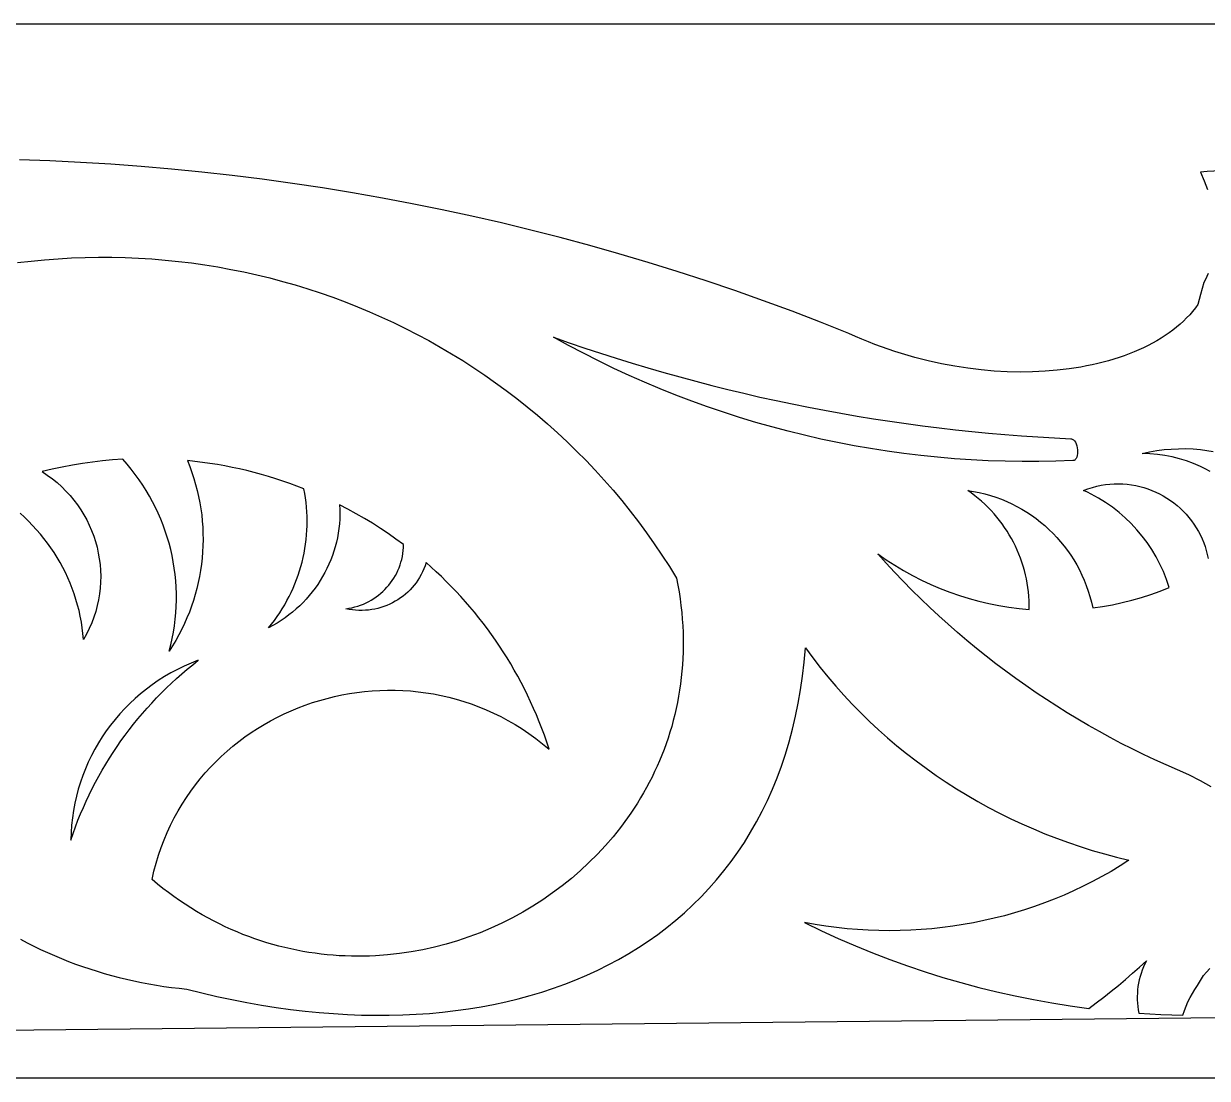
# Model space of a CAD drawing. Extents: x -444 to 493, y 179 to 249.
# Drawn here: x 180.4 to 259, y 178.8 to 248.8 of the extents above; entities that cross this region are included whole.
import ezdxf

# ---------------------------------------------------------------- set-up
doc = ezdxf.new("R2010")
doc.units = 0
doc.layers.add('LAYER_1', color=18, linetype='CONTINUOUS')

msp = doc.modelspace()

# ---------------------------------------------------------------- linework, layer by layer
at = {"layer": 'LAYER_1'}
for points in [[(24.453, 248.777), (92.957, 248.777), (112.09, 248.777), (258.539, 248.777), (327.044, 248.777)], [(259.057, 232.194), (258.968, 231.99), (258.871, 231.789), (258.767, 231.591), (258.539, 230.794), (258.375, 230.142), (258.203, 229.909), (258.019, 229.681), (257.825, 229.46), (257.621, 229.244), (257.407, 229.034), (257.183, 228.83), (256.949, 228.632), (256.706, 228.44), (256.454, 228.254), (256.194, 228.074), (255.924, 227.901), (255.646, 227.733), (255.36, 227.572), (255.065, 227.417), (254.763, 227.268), (254.453, 227.126), (254.136, 226.99), (253.811, 226.86), (253.48, 226.737), (253.142, 226.62), (252.797, 226.51), (252.446, 226.406), (252.088, 226.309), (251.725, 226.218), (251.356, 226.134), (250.982, 226.057), (250.602, 225.986), (249.828, 225.865), (249.035, 225.772), (248.225, 225.706), (247.399, 225.668), (246.561, 225.657), (245.71, 225.676), (244.85, 225.723), (243.981, 225.799), (243.106, 225.905), (242.225, 226.04), (241.342, 226.205), (240.456, 226.4), (240.014, 226.509), (239.571, 226.625), (239.13, 226.75), (238.688, 226.882), (238.248, 227.021), (237.809, 227.169), (237.371, 227.324), (236.934, 227.488), (236.5, 227.659), (236.067, 227.838), (235.637, 228.025), (235.208, 228.22), (233.327, 228.966), (231.438, 229.688), (229.54, 230.385), (227.634, 231.058), (225.72, 231.706), (223.799, 232.33), (221.871, 232.929), (219.935, 233.503), (217.993, 234.053), (216.045, 234.578), (214.09, 235.078), (212.129, 235.553), (210.162, 236.003), (208.19, 236.429), (206.213, 236.829), (204.231, 237.204), (202.243, 237.555), (200.252, 237.88), (198.256, 238.18), (196.256, 238.455), (194.252, 238.704), (192.245, 238.928), (190.235, 239.127), (188.221, 239.301), (186.205, 239.449), (184.186, 239.571), (182.165, 239.668), (180.142, 239.74)], [(180.015, 232.919), (180.911, 233.025), (181.807, 233.111), (182.703, 233.18), (183.597, 233.231), (184.491, 233.264), (185.383, 233.279), (186.273, 233.276), (187.162, 233.256), (188.049, 233.218), (188.934, 233.163), (189.816, 233.091), (190.695, 233.001), (191.571, 232.894), (192.444, 232.77), (193.314, 232.63), (194.179, 232.472), (195.041, 232.298), (195.898, 232.107), (196.751, 231.899), (197.598, 231.675), (198.441, 231.435), (199.279, 231.178), (200.111, 230.906), (200.937, 230.617), (201.757, 230.313), (202.571, 229.992), (203.378, 229.656), (204.178, 229.304), (204.971, 228.937), (205.757, 228.554), (206.535, 228.156), (207.306, 227.743), (208.068, 227.314), (208.822, 226.871), (209.568, 226.412), (210.304, 225.939), (211.032, 225.451), (211.75, 224.948), (212.459, 224.431), (213.157, 223.899), (213.846, 223.353), (214.524, 222.792), (215.192, 222.218), (215.849, 221.629), (216.494, 221.027), (217.129, 220.411), (217.751, 219.78), (218.362, 219.137), (218.961, 218.479), (219.547, 217.808), (220.121, 217.124), (220.681, 216.427), (221.229, 215.716), (221.763, 214.993), (222.284, 214.256), (222.791, 213.507), (223.283, 212.744), (223.761, 211.969), (223.849, 211.512), (223.927, 211.056), (223.994, 210.603), (224.052, 210.152), (224.101, 209.704), (224.14, 209.259), (224.169, 208.816), (224.189, 208.376), (224.2, 207.939), (224.202, 207.504), (224.194, 207.073), (224.178, 206.644), (224.153, 206.219), (224.119, 205.796), (224.077, 205.376), (224.026, 204.96), (223.966, 204.547), (223.898, 204.137), (223.822, 203.731), (223.738, 203.328), (223.646, 202.928), (223.546, 202.532), (223.438, 202.139), (223.323, 201.75), (223.2, 201.365), (223.069, 200.983), (222.931, 200.605), (222.785, 200.231), (222.633, 199.861), (222.473, 199.495), (222.306, 199.133), (222.133, 198.775), (221.953, 198.421), (221.765, 198.071), (221.572, 197.726), (221.372, 197.385), (221.165, 197.048), (220.952, 196.715), (220.734, 196.387), (220.508, 196.064), (220.041, 195.431), (219.55, 194.816), (219.037, 194.221), (218.502, 193.646), (217.947, 193.091), (217.372, 192.556), (216.778, 192.042), (216.166, 191.55), (215.536, 191.08), (214.89, 190.632), (214.228, 190.207), (213.552, 189.805), (212.861, 189.427), (212.157, 189.073), (211.441, 188.744), (210.713, 188.44), (209.974, 188.162), (209.226, 187.91), (208.468, 187.684), (207.702, 187.485), (206.928, 187.313), (206.147, 187.169), (205.361, 187.054), (204.57, 186.967), (203.774, 186.91), (203.375, 186.892), (202.975, 186.882), (202.574, 186.879), (202.173, 186.884), (201.772, 186.897), (201.37, 186.917), (200.968, 186.945), (200.566, 186.981), (200.163, 187.024), (199.761, 187.076), (199.359, 187.136), (198.957, 187.203), (198.556, 187.279), (198.155, 187.363), (197.754, 187.455), (197.354, 187.555), (196.956, 187.664), (196.557, 187.781), (196.16, 187.906), (195.764, 188.04), (195.37, 188.183), (194.976, 188.334), (194.584, 188.493), (194.193, 188.662), (193.804, 188.839), (193.417, 189.025), (193.031, 189.22), (192.648, 189.424), (192.266, 189.637), (191.887, 189.859), (191.509, 190.09), (191.134, 190.33), (190.762, 190.58), (190.392, 190.838), (190.024, 191.106), (189.66, 191.384), (189.298, 191.671), (188.939, 191.967), (189.066, 192.516), (189.21, 193.055), (189.372, 193.583), (189.549, 194.1), (189.743, 194.607), (189.952, 195.102), (190.177, 195.587), (190.416, 196.06), (190.67, 196.522), (190.938, 196.972), (191.22, 197.411), (191.515, 197.838), (191.823, 198.253), (192.143, 198.656), (192.475, 199.047), (192.819, 199.426), (193.175, 199.793), (193.541, 200.146), (193.918, 200.487), (194.304, 200.816), (194.701, 201.131), (195.107, 201.434), (195.521, 201.723), (195.945, 201.999), (196.376, 202.261), (196.815, 202.51), (197.261, 202.745), (197.715, 202.967), (198.174, 203.174), (198.64, 203.367), (199.112, 203.546), (199.589, 203.711), (200.071, 203.861), (200.557, 203.997), (201.048, 204.118), (201.543, 204.224), (202.04, 204.315), (202.541, 204.39), (203.044, 204.451), (203.55, 204.496), (204.057, 204.526), (204.565, 204.54), (205.075, 204.538), (205.585, 204.52), (206.095, 204.487), (206.605, 204.437), (207.115, 204.371), (207.623, 204.288), (208.13, 204.189), (208.635, 204.073), (209.138, 203.94), (209.639, 203.79), (210.136, 203.623), (210.63, 203.439), (211.12, 203.238), (211.606, 203.019), (212.088, 202.783), (212.564, 202.528), (213.036, 202.256), (213.501, 201.966), (213.96, 201.658), (214.413, 201.332), (214.858, 200.987), (215.297, 200.623), (215.144, 201.086), (214.984, 201.545), (214.817, 201.999), (214.642, 202.449), (214.46, 202.893), (214.271, 203.334), (214.075, 203.769), (213.872, 204.2), (213.661, 204.626), (213.445, 205.047), (213.221, 205.464), (212.991, 205.875), (212.754, 206.282), (212.511, 206.683), (212.261, 207.08), (212.005, 207.471), (211.743, 207.857), (211.475, 208.238), (211.2, 208.614), (210.92, 208.985), (210.634, 209.35), (210.343, 209.71), (210.045, 210.065), (209.743, 210.414), (209.434, 210.758), (209.12, 211.096), (208.801, 211.428), (208.477, 211.755), (208.148, 212.077), (207.813, 212.393), (207.474, 212.703), (207.13, 213.007), (207.062, 212.799), (206.985, 212.597), (206.899, 212.4), (206.804, 212.21), (206.701, 212.025), (206.589, 211.846), (206.469, 211.674), (206.342, 211.508), (206.208, 211.349), (206.066, 211.197), (205.918, 211.052), (205.763, 210.914), (205.603, 210.784), (205.436, 210.661), (205.264, 210.545), (205.087, 210.438), (204.905, 210.339), (204.719, 210.248), (204.528, 210.166), (204.334, 210.092), (204.136, 210.027), (203.934, 209.971), (203.73, 209.924), (203.522, 209.887), (203.313, 209.859), (203.101, 209.841), (202.888, 209.832), (202.673, 209.834), (202.457, 209.846), (202.24, 209.868), (202.023, 209.901), (201.805, 209.945), (202.009, 209.976), (202.208, 210.015), (202.405, 210.064), (202.597, 210.12), (202.785, 210.185), (202.97, 210.258), (203.149, 210.338), (203.324, 210.426), (203.495, 210.521), (203.66, 210.623), (203.82, 210.732), (203.975, 210.848), (204.124, 210.97), (204.268, 211.098), (204.405, 211.232), (204.536, 211.371), (204.661, 211.516), (204.779, 211.667), (204.891, 211.822), (204.996, 211.983), (205.093, 212.148), (205.183, 212.317), (205.266, 212.49), (205.341, 212.668), (205.408, 212.849), (205.467, 213.033), (205.517, 213.221), (205.559, 213.412), (205.592, 213.606), (205.617, 213.802), (205.632, 214.001), (205.638, 214.202), (205.134, 214.573), (204.622, 214.932), (204.102, 215.28), (203.574, 215.617), (203.039, 215.941), (202.497, 216.254), (201.948, 216.555), (201.393, 216.844), (201.406, 216.526), (201.408, 216.211), (201.397, 215.896), (201.376, 215.584), (201.342, 215.274), (201.298, 214.966), (201.243, 214.661), (201.176, 214.359), (201.099, 214.06), (201.011, 213.765), (200.912, 213.473), (200.804, 213.185), (200.684, 212.902), (200.555, 212.623), (200.416, 212.349), (200.267, 212.08), (200.109, 211.817), (199.941, 211.558), (199.764, 211.306), (199.577, 211.06), (199.382, 210.82), (199.178, 210.587), (198.965, 210.361), (198.743, 210.142), (198.513, 209.93), (198.274, 209.727), (198.028, 209.531), (197.774, 209.343), (197.511, 209.164), (197.241, 208.993), (196.964, 208.832), (196.679, 208.679), (196.876, 208.924), (197.066, 209.173), (197.248, 209.427), (197.422, 209.684), (197.589, 209.946), (197.748, 210.211), (197.899, 210.481), (198.042, 210.753), (198.178, 211.029), (198.305, 211.308), (198.424, 211.591), (198.536, 211.876), (198.639, 212.163), (198.735, 212.453), (198.822, 212.746), (198.901, 213.041), (198.972, 213.337), (199.035, 213.636), (199.089, 213.936), (199.135, 214.237), (199.172, 214.54), (199.202, 214.844), (199.222, 215.149), (199.235, 215.455), (199.238, 215.761), (199.234, 216.068), (199.22, 216.375), (199.198, 216.682), (199.167, 216.989), (199.128, 217.296), (199.079, 217.603), (199.022, 217.909), (198.56, 218.087), (198.094, 218.258), (197.625, 218.42), (197.153, 218.575), (196.678, 218.721), (196.2, 218.859), (195.719, 218.988), (195.236, 219.11), (194.75, 219.223), (194.262, 219.327), (193.772, 219.424), (193.279, 219.511), (192.784, 219.59), (192.287, 219.66), (191.789, 219.722), (191.289, 219.775), (191.445, 219.384), (191.588, 218.99), (191.719, 218.593), (191.836, 218.194), (191.942, 217.792), (192.034, 217.389), (192.114, 216.983), (192.181, 216.577), (192.236, 216.169), (192.278, 215.76), (192.307, 215.351), (192.324, 214.941), (192.329, 214.532), (192.321, 214.122), (192.3, 213.714), (192.268, 213.306), (192.222, 212.899), (192.165, 212.494), (192.095, 212.09), (192.012, 211.688), (191.918, 211.289), (191.811, 210.892), (191.692, 210.498), (191.56, 210.107), (191.417, 209.719), (191.261, 209.335), (191.093, 208.955), (190.913, 208.579), (190.721, 208.208), (190.517, 207.841), (190.301, 207.48), (190.072, 207.123), (190.181, 207.545), (190.276, 207.968), (190.357, 208.393), (190.424, 208.818), (190.478, 209.244), (190.518, 209.67), (190.544, 210.097), (190.556, 210.522), (190.555, 210.948), (190.541, 211.372), (190.514, 211.795), (190.473, 212.216), (190.419, 212.636), (190.352, 213.054), (190.272, 213.469), (190.179, 213.881), (190.073, 214.29), (189.954, 214.697), (189.823, 215.099), (189.679, 215.497), (189.522, 215.892), (189.353, 216.281), (189.172, 216.666), (188.978, 217.046), (188.772, 217.42), (188.554, 217.789), (188.324, 218.151), (188.082, 218.508), (187.827, 218.857), (187.561, 219.2), (187.283, 219.535), (186.994, 219.863), (186.326, 219.818), (185.658, 219.757), (184.989, 219.68), (184.32, 219.587), (183.65, 219.478), (182.98, 219.352), (182.311, 219.209), (181.642, 219.05), (181.99, 218.818), (182.323, 218.573), (182.641, 218.314), (182.943, 218.042), (183.229, 217.758), (183.499, 217.463), (183.753, 217.157), (183.991, 216.841), (184.213, 216.515), (184.418, 216.18), (184.606, 215.837), (184.778, 215.487), (184.932, 215.13), (185.069, 214.766), (185.189, 214.397), (185.291, 214.023), (185.375, 213.644), (185.441, 213.262), (185.489, 212.877), (185.519, 212.49), (185.531, 212.101), (185.524, 211.711), (185.498, 211.321), (185.453, 210.931), (185.389, 210.542), (185.306, 210.155), (185.203, 209.77), (185.08, 209.388), (184.938, 209.009), (184.776, 208.635), (184.593, 208.265), (184.391, 207.901), (184.355, 208.291), (184.308, 208.678), (184.248, 209.062), (184.176, 209.442), (184.093, 209.82), (183.997, 210.193), (183.891, 210.563), (183.773, 210.928), (183.644, 211.289), (183.503, 211.645), (183.352, 211.997), (183.19, 212.343), (183.018, 212.684), (182.835, 213.02), (182.642, 213.35), (182.438, 213.673), (182.225, 213.991), (182.002, 214.302), (181.769, 214.606), (181.527, 214.903), (181.275, 215.193), (181.014, 215.476), (180.744, 215.751), (180.465, 216.019), (180.177, 216.278)], [(259.179, 219.055), (258.863, 219.226), (258.539, 219.384), (258.086, 219.581), (257.623, 219.753), (257.151, 219.901), (256.669, 220.023), (256.179, 220.12), (255.682, 220.191), (255.179, 220.234), (254.671, 220.25), (255.153, 220.356), (255.636, 220.441), (256.121, 220.504), (256.606, 220.547), (257.091, 220.569), (257.575, 220.57), (258.057, 220.55), (258.539, 220.511), (258.964, 220.458), (259.386, 220.39)], [(259.254, 198.132), (258.539, 198.512), (257.771, 198.93), (257.009, 199.25), (256.253, 199.581), (255.502, 199.922), (254.756, 200.275), (254.016, 200.638), (253.282, 201.011), (252.554, 201.395), (251.832, 201.79), (251.115, 202.195), (250.405, 202.61), (249.701, 203.036), (249.004, 203.472), (248.313, 203.918), (247.629, 204.373), (246.951, 204.839), (246.28, 205.315), (245.616, 205.8), (244.959, 206.296), (244.31, 206.801), (243.667, 207.315), (243.032, 207.839), (242.405, 208.372), (241.785, 208.915), (241.173, 209.467), (240.569, 210.028), (239.972, 210.599), (239.384, 211.178), (238.804, 211.767), (238.232, 212.364), (237.668, 212.97), (237.113, 213.585), (237.674, 213.196), (238.246, 212.827), (238.83, 212.478), (239.424, 212.15), (240.029, 211.843), (240.642, 211.556), (241.265, 211.291), (241.896, 211.048), (242.535, 210.825), (243.181, 210.625), (243.834, 210.447), (244.493, 210.29), (245.158, 210.156), (245.827, 210.045), (246.501, 209.956), (247.179, 209.891), (247.179, 210.185), (247.17, 210.479), (247.152, 210.771), (247.124, 211.061), (247.088, 211.35), (247.043, 211.636), (246.99, 211.921), (246.927, 212.203), (246.856, 212.483), (246.777, 212.76), (246.69, 213.034), (246.594, 213.305), (246.49, 213.573), (246.378, 213.837), (246.258, 214.098), (246.13, 214.355), (245.994, 214.608), (245.851, 214.857), (245.699, 215.101), (245.541, 215.341), (245.375, 215.576), (245.202, 215.806), (245.021, 216.031), (244.834, 216.251), (244.639, 216.466), (244.437, 216.674), (244.229, 216.877), (244.013, 217.074), (243.791, 217.265), (243.562, 217.449), (243.327, 217.627), (243.086, 217.798), (243.473, 217.736), (243.855, 217.66), (244.231, 217.569), (244.602, 217.464), (244.966, 217.345), (245.324, 217.213), (245.675, 217.067), (246.019, 216.909), (246.356, 216.737), (246.686, 216.554), (247.007, 216.358), (247.32, 216.151), (247.624, 215.932), (247.92, 215.702), (248.207, 215.462), (248.484, 215.21), (248.751, 214.949), (249.008, 214.677), (249.255, 214.396), (249.491, 214.105), (249.717, 213.806), (249.931, 213.497), (250.133, 213.18), (250.324, 212.855), (250.502, 212.522), (250.668, 212.181), (250.821, 211.833), (250.961, 211.478), (251.088, 211.117), (251.201, 210.749), (251.3, 210.374), (251.384, 209.994), (252.047, 210.092), (252.702, 210.212), (253.35, 210.352), (253.989, 210.514), (254.62, 210.696), (255.243, 210.898), (255.856, 211.12), (256.46, 211.361), (256.375, 211.628), (256.282, 211.892), (256.077, 212.409), (255.846, 212.912), (255.589, 213.401), (255.307, 213.875), (255.001, 214.331), (254.671, 214.771), (254.319, 215.192), (253.945, 215.594), (253.55, 215.976), (253.135, 216.337), (252.7, 216.677), (252.246, 216.993), (251.775, 217.286), (251.533, 217.424), (251.286, 217.555), (251.036, 217.679), (250.781, 217.798), (251.072, 217.906), (251.364, 217.999), (251.656, 218.076), (251.948, 218.139), (252.24, 218.186), (252.532, 218.219), (252.822, 218.237), (253.111, 218.241), (253.397, 218.232), (253.682, 218.209), (253.964, 218.173), (254.242, 218.123), (254.517, 218.061), (254.788, 217.987), (255.055, 217.9), (255.317, 217.802), (255.574, 217.691), (255.825, 217.57), (256.071, 217.437), (256.31, 217.293), (256.542, 217.139), (256.767, 216.975), (256.985, 216.8), (257.195, 216.616), (257.396, 216.422), (257.589, 216.219), (257.772, 216.007), (257.946, 215.786), (258.11, 215.556), (258.263, 215.319), (258.406, 215.073), (258.539, 214.82), (258.653, 214.578), (258.754, 214.33), (258.845, 214.076), (258.926, 213.816), (258.994, 213.55), (259.052, 213.28)], [(180.204, 188.01), (180.646, 187.777), (181.093, 187.551), (181.545, 187.334), (182, 187.124), (182.459, 186.922), (182.922, 186.728), (183.389, 186.542), (183.859, 186.365), (184.332, 186.195), (184.809, 186.034), (185.289, 185.881), (185.773, 185.736), (186.259, 185.599), (186.748, 185.471), (187.24, 185.351), (187.734, 185.24), (188.231, 185.137), (188.73, 185.042), (189.231, 184.957), (189.735, 184.879), (190.24, 184.811), (190.748, 184.751), (191.257, 184.7), (192.257, 184.449), (193.251, 184.218), (194.24, 184.006), (195.224, 183.814), (196.202, 183.641), (197.173, 183.488), (198.138, 183.354), (199.096, 183.24), (200.046, 183.146), (200.99, 183.071), (201.925, 183.015), (202.852, 182.979), (203.771, 182.962), (204.681, 182.965), (205.583, 182.987), (206.475, 183.028), (207.357, 183.089), (208.229, 183.169), (209.091, 183.268), (209.943, 183.386), (210.783, 183.524), (211.613, 183.681), (212.431, 183.857), (213.237, 184.052), (214.032, 184.267), (214.813, 184.501), (215.583, 184.753), (216.339, 185.025), (217.082, 185.316), (217.811, 185.626), (218.526, 185.955), (219.227, 186.303), (219.914, 186.67), (220.586, 187.056), (221.242, 187.461), (221.883, 187.885), (222.509, 188.327), (223.118, 188.789), (223.711, 189.27), (224.288, 189.769), (224.847, 190.287), (225.389, 190.824), (225.913, 191.38), (226.42, 191.954), (226.908, 192.547), (227.378, 193.159), (227.829, 193.79), (228.261, 194.439), (228.674, 195.107), (229.067, 195.794), (229.44, 196.499), (229.792, 197.223), (230.124, 197.965), (230.435, 198.726), (230.724, 199.505), (230.992, 200.303), (231.239, 201.12), (231.463, 201.954), (231.664, 202.808), (231.843, 203.679), (231.998, 204.569), (232.131, 205.478), (232.239, 206.405), (232.324, 207.35), (232.804, 206.697), (233.3, 206.055), (233.811, 205.426), (234.336, 204.809), (234.875, 204.204), (235.428, 203.612), (235.994, 203.033), (236.574, 202.467), (237.167, 201.914), (237.773, 201.375), (238.392, 200.849), (239.022, 200.337), (239.665, 199.839), (240.32, 199.354), (240.985, 198.884), (241.662, 198.429), (242.35, 197.988), (243.049, 197.562), (243.758, 197.151), (244.477, 196.755), (245.206, 196.375), (245.944, 196.009), (246.692, 195.66), (247.449, 195.327), (248.214, 195.009), (248.988, 194.708), (249.77, 194.423), (250.561, 194.155), (251.358, 193.903), (252.163, 193.669), (252.976, 193.451), (253.795, 193.251), (253.203, 192.875), (252.602, 192.514), (251.993, 192.168), (251.377, 191.838), (250.753, 191.523), (250.121, 191.224), (249.483, 190.94), (248.838, 190.673), (248.187, 190.42), (247.53, 190.184), (246.867, 189.964), (246.199, 189.759), (245.527, 189.571), (244.849, 189.398), (244.168, 189.242), (243.483, 189.102), (242.794, 188.978), (242.101, 188.87), (241.406, 188.779), (240.709, 188.704), (240.009, 188.646), (239.308, 188.605), (238.604, 188.58), (237.9, 188.572), (237.195, 188.58), (236.489, 188.606), (235.783, 188.648), (235.077, 188.707), (234.372, 188.783), (233.667, 188.877), (232.964, 188.987), (232.262, 189.115), (233.373, 188.576), (234.496, 188.06), (235.63, 187.569), (236.774, 187.101), (237.929, 186.657), (239.093, 186.238), (240.265, 185.844), (241.446, 185.474), (242.635, 185.129), (243.831, 184.809), (245.033, 184.514), (246.241, 184.244), (247.454, 184), (248.672, 183.781), (249.895, 183.588), (251.121, 183.421), (251.623, 183.791), (252.119, 184.168), (252.609, 184.552), (253.092, 184.944), (253.568, 185.342), (254.038, 185.747), (254.501, 186.16), (254.958, 186.579), (254.853, 186.375), (254.758, 186.167), (254.673, 185.957), (254.597, 185.744), (254.532, 185.529), (254.476, 185.312), (254.43, 185.093), (254.393, 184.873), (254.367, 184.652), (254.35, 184.43), (254.343, 184.208), (254.346, 183.985), (254.359, 183.763), (254.381, 183.541), (254.414, 183.32), (254.457, 183.1), (255.187, 183.055), (255.917, 183.019), (256.648, 182.993), (257.378, 182.975), (257.474, 183.275), (257.585, 183.569), (257.71, 183.857), (257.848, 184.139), (258.001, 184.414), (258.167, 184.682), (258.345, 184.943), (258.539, 185.269), (258.735, 185.593), (258.942, 185.834), (259.159, 186.066)], [(492.623, 185.195), (-126.201, 178.777)], [(341.971, 178.777), (258.539, 178.777), (100.602, 178.777)]]:
    msp.add_lwpolyline(points, dxfattribs=at)
msp.add_lwpolyline([(268.662, 231.257, 0.418111), (258.54, 238.915), (258.794, 238.34), (258.907, 238.058), (259.01, 237.778)], format="xyb", dxfattribs=at)
msp.add_lwpolyline([(250.074, 219.775, -0.140096), (215.589, 227.967, 0.074358), (249.942, 221.228), (249.987, 221.222), (250.029, 221.208), (250.107, 221.16), (250.177, 221.088), (250.236, 220.995), (250.286, 220.886), (250.326, 220.764), (250.355, 220.635), (250.373, 220.501), (250.379, 220.368), (250.374, 220.238), (250.357, 220.117), (250.327, 220.008), (250.284, 219.915), (250.228, 219.843), (250.195, 219.815), (250.158, 219.794), (250.118, 219.781)], format="xyb", close=True, dxfattribs=at)
msp.add_lwpolyline([(183.552, 194.594), (183.702, 195.034), (183.86, 195.47), (184.026, 195.903), (184.2, 196.332), (184.381, 196.758), (184.571, 197.18), (184.768, 197.598), (184.973, 198.013), (185.186, 198.423), (185.406, 198.829), (185.633, 199.231), (185.868, 199.628), (186.11, 200.021), (186.359, 200.41), (186.616, 200.794), (186.88, 201.173), (187.15, 201.548), (187.428, 201.917), (187.712, 202.282), (188.004, 202.641), (188.302, 202.996), (188.607, 203.345), (188.918, 203.688), (189.236, 204.026), (189.561, 204.359), (189.892, 204.686), (190.229, 205.007), (190.572, 205.322), (190.922, 205.632), (191.278, 205.935), (191.64, 206.232), (192.008, 206.523), (191.54, 206.338), (191.081, 206.136), (190.634, 205.918), (190.197, 205.685), (189.771, 205.437), (189.357, 205.174), (188.954, 204.898), (188.563, 204.607), (188.185, 204.303), (187.819, 203.987), (187.466, 203.657), (187.127, 203.316), (186.8, 202.963), (186.488, 202.599), (186.189, 202.224), (185.905, 201.838), (185.636, 201.443), (185.381, 201.038), (185.142, 200.624), (184.918, 200.201), (184.71, 199.769), (184.518, 199.33), (184.343, 198.883), (184.184, 198.43), (184.043, 197.969), (183.918, 197.502), (183.812, 197.03), (183.723, 196.552), (183.652, 196.069), (183.6, 195.581), (183.566, 195.089)], close=True, dxfattribs=at)

doc.saveas('drawing.dxf')
